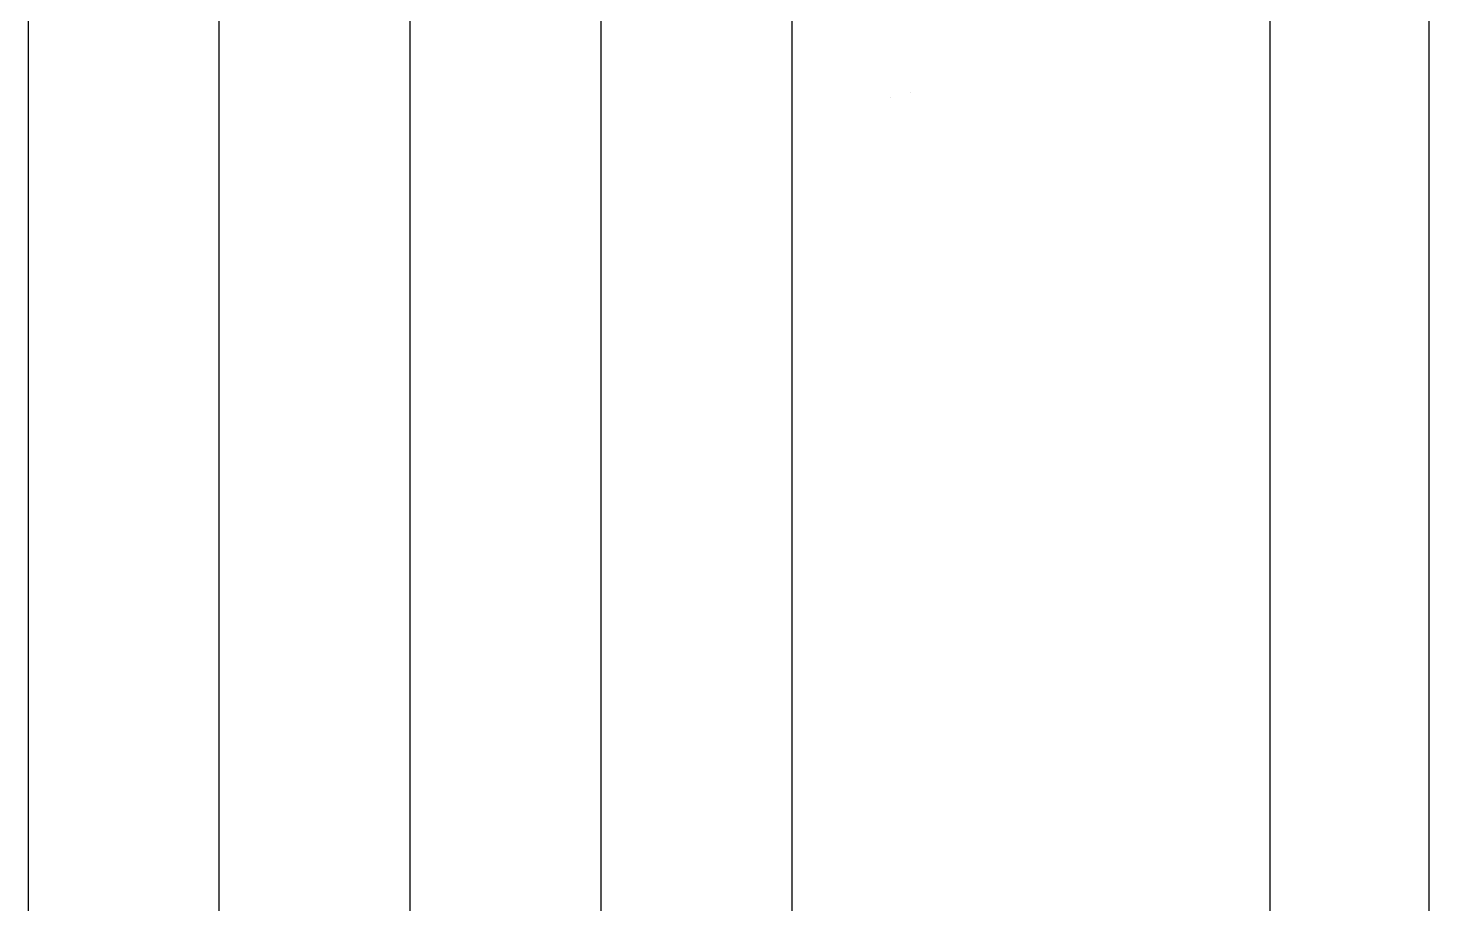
# Model space of a CAD drawing. Extents: x 17.6 to 52.5, y 0.1 to 49.5.
# Drawn here: x 47.35 to 52.51, y 18.14 to 21.37 of the extents above; entities that cross this region are included whole.
import ezdxf

# ---------------------------------------------------------------- set-up
doc = ezdxf.new("R2010")
doc.units = 0
doc.layers.get('0').update_dxf_attribs({"linetype": 'CONTINUOUS'})

msp = doc.modelspace()

# ---------------------------------------------------------------- linework, layer by layer
at = {"color": 7}
for points in [[(52.5138, 49.4517), (52.5138, 0.1435)], [(51.9268, 48.8647), (51.9268, 0.7305)], [(47.3482, 24.2106), (47.3482, 0.7305)], [(48.0526, 11.766), (48.0526, 24.2106)], [(48.757, 8.9485), (48.757, 24.2106)], [(49.4614, 11.766), (49.4614, 24.2106)], [(50.1658, 0.7305), (50.1658, 24.2106)]]:
    msp.add_lwpolyline(points, dxfattribs=at)
at = {"color": 7, "const_width": 0.0000000783}
for points in [[(50.4707, 21.3408), (50.4255, 21.3364), (50.3874, 21.3233), (50.3563, 21.3015), (50.3333, 21.2728), (50.3195, 21.2391), (50.3149, 21.2002), (50.3171, 21.174), (50.3236, 21.1496), (50.3344, 21.127), (50.349, 21.1069), (50.3671, 21.0903), (50.3885, 21.0772), (50.4127, 21.0677), (50.439, 21.062), (50.4673, 21.0601), (50.496, 21.0621), (50.5226, 21.0681), (50.5472, 21.0781), (50.5688, 21.0918), (50.5866, 21.1088), (50.6005, 21.1292), (50.6106, 21.1518), (50.6166, 21.1755), (50.6187, 21.2004), (50.6164, 21.2271), (50.6098, 21.2518), (50.5986, 21.2745), (50.5837, 21.2945), (50.5654, 21.311), (50.544, 21.324), (50.5204, 21.3333), (50.496, 21.3389), (50.4707, 21.3408)], [(50.4713, 21.3007), (50.5042, 21.2976), (50.532, 21.2881), (50.5549, 21.2722), (50.5718, 21.2516), (50.582, 21.2277), (50.5854, 21.2006), (50.582, 21.1731), (50.5717, 21.1491), (50.5546, 21.1285), (50.5312, 21.1127), (50.502, 21.1033), (50.4671, 21.1001), (50.4442, 21.1015), (50.4234, 21.1055), (50.4045, 21.1122), (50.388, 21.1216), (50.3742, 21.1334), (50.3631, 21.1477), (50.3549, 21.1639), (50.35, 21.1813), (50.3484, 21.2), (50.3515, 21.2263), (50.361, 21.2499), (50.3767, 21.271), (50.3998, 21.2875), (50.4313, 21.2974), (50.4713, 21.3007)], [(50.6136, 21.0104), (50.3201, 21.0104), (50.3201, 20.9706), (50.5506, 20.8164), (50.3201, 20.8164), (50.3201, 20.7792), (50.6136, 20.7792), (50.6136, 20.819), (50.383, 20.9732), (50.6136, 20.9732), (50.6136, 21.0104)]]:
    msp.add_lwpolyline(points, dxfattribs=at)
at = {"color": 5, "const_width": 0.0000000783}
for points in [[(47.8765, 20.5925), (47.5243, 20.4707), (47.5243, 20.4255), (47.8765, 20.2958), (47.8765, 20.3436), (47.7698, 20.3806), (47.7698, 20.5131), (47.8765, 20.5479), (47.8765, 20.5925)], [(49.2853, 20.5925), (48.9331, 20.4707), (48.9331, 20.4255), (49.2853, 20.2958), (49.2853, 20.3436), (49.1786, 20.3806), (49.1786, 20.5131), (49.2853, 20.5479), (49.2853, 20.5925)], [(47.7318, 20.3935), (47.6343, 20.4266), (47.6064, 20.4358), (47.5821, 20.4433), (47.5613, 20.4491), (47.5838, 20.4537), (47.6062, 20.4594), (47.6285, 20.4662), (47.7318, 20.501), (47.7318, 20.3935)], [(49.1406, 20.3935), (49.0431, 20.4266), (49.0152, 20.4358), (48.9909, 20.4433), (48.9701, 20.4491), (48.9926, 20.4537), (49.015, 20.4594), (49.0373, 20.4662), (49.1406, 20.501), (49.1406, 20.3935)], [(47.8765, 20.2551), (47.5243, 20.2551), (47.5243, 20.2132), (47.8765, 20.2132), (47.8765, 20.2551)], [(49.2853, 20.2616), (48.9331, 20.2616), (48.9331, 20.1211), (48.9341, 20.0951), (48.9373, 20.0736), (48.9426, 20.0567), (48.9505, 20.0429), (48.9617, 20.0312), (48.9761, 20.0214), (48.9927, 20.0141), (49.0103, 20.0097), (49.0292, 20.0082), (49.0528, 20.0106), (49.0739, 20.0179), (49.0924, 20.0301), (49.1074, 20.0473), (49.1183, 20.0697), (49.125, 20.0975), (49.1309, 20.0873), (49.1368, 20.0789), (49.1426, 20.0722), (49.1561, 20.0602), (49.1717, 20.0486), (49.1894, 20.0374), (49.2853, 19.9823), (49.2853, 20.035), (49.212, 20.077), (49.1925, 20.0885), (49.1763, 20.0986), (49.1635, 20.1072), (49.1534, 20.1149), (49.1455, 20.122), (49.1399, 20.1285), (49.1359, 20.1349), (49.1328, 20.1412), (49.1306, 20.1477), (49.1296, 20.1534), (49.1291, 20.1612), (49.1289, 20.171), (49.1289, 20.2197), (49.2853, 20.2197), (49.2853, 20.2616)], [(49.0885, 20.1295), (49.0878, 20.1117), (49.0856, 20.0968), (49.0819, 20.0845), (49.0766, 20.0746), (49.0696, 20.0664), (49.0608, 20.0599), (49.0508, 20.0552), (49.0403, 20.0524), (49.0292, 20.0515), (49.0135, 20.0533), (48.9998, 20.0587), (48.9881, 20.0678), (48.9791, 20.0808), (48.9738, 20.098), (48.972, 20.1194), (48.972, 20.2197), (49.0885, 20.2197), (49.0885, 20.1295)], [(47.7633, 20.1535), (47.7595, 20.114), (47.776, 20.1112), (47.7905, 20.1069), (47.8028, 20.1009), (47.8134, 20.0928), (47.8225, 20.0821), (47.8302, 20.069), (47.836, 20.054), (47.8395, 20.0377), (47.8407, 20.0203), (47.8398, 20.005), (47.8371, 19.9908), (47.8327, 19.9779), (47.8268, 19.9667), (47.8196, 19.9576), (47.811, 19.9506), (47.8015, 19.9456), (47.7915, 19.9426), (47.7808, 19.9416), (47.7703, 19.9426), (47.7606, 19.9455), (47.7519, 19.9503), (47.7441, 19.9573), (47.7372, 19.9668), (47.7311, 19.9788), (47.7268, 19.9908), (47.721, 20.0096), (47.7139, 20.0352), (47.7063, 20.0615), (47.699, 20.0819), (47.692, 20.0964), (47.6824, 20.1103), (47.6715, 20.1216), (47.6592, 20.1303), (47.6456, 20.1365), (47.631, 20.1402), (47.6153, 20.1414), (47.5979, 20.1399), (47.5813, 20.1354), (47.5655, 20.1278), (47.5513, 20.1173), (47.5395, 20.1041), (47.5303, 20.088), (47.5236, 20.0699), (47.5196, 20.0505), (47.5183, 20.0298), (47.5197, 20.0073), (47.5239, 19.9865), (47.5309, 19.9677), (47.5406, 19.9511), (47.553, 19.9373), (47.568, 19.9263), (47.585, 19.9181), (47.6035, 19.9129), (47.6235, 19.9107), (47.6268, 19.9509), (47.6064, 19.9548), (47.5896, 19.9621), (47.5764, 19.9729), (47.5669, 19.9873), (47.5612, 20.0057), (47.5593, 20.0281), (47.5611, 20.0512), (47.5662, 20.0697), (47.5748, 20.0836), (47.5859, 20.0932), (47.5983, 20.099), (47.6122, 20.101), (47.6241, 20.0996), (47.6345, 20.0955), (47.6434, 20.0887), (47.6517, 20.0762), (47.66, 20.0552), (47.6685, 20.0254), (47.6767, 19.9949), (47.6842, 19.9715), (47.691, 19.9552), (47.7013, 19.9384), (47.7133, 19.9248), (47.7269, 19.9144), (47.7421, 19.9071), (47.7588, 19.9027), (47.777, 19.9012), (47.7954, 19.9028), (47.813, 19.9076), (47.83, 19.9157), (47.8453, 19.9267), (47.8582, 19.9406), (47.8687, 19.9573), (47.8763, 19.9761), (47.8809, 19.9965), (47.8825, 20.0184), (47.8809, 20.0455), (47.8763, 20.0696), (47.8685, 20.0905), (47.8577, 20.1085), (47.8437, 20.1237), (47.8266, 20.1361), (47.8071, 20.1454), (47.786, 20.1512), (47.7633, 20.1535)], [(49.2853, 19.9416), (48.9331, 19.9416), (48.9331, 19.7124), (48.9746, 19.7124), (48.9746, 19.8997), (49.0825, 19.8997), (49.0825, 19.7243), (49.1238, 19.7243), (49.1238, 19.8997), (49.2437, 19.8997), (49.2437, 19.7051), (49.2853, 19.7051), (49.2853, 19.9416)], [(47.8765, 19.8368), (47.5243, 19.8368), (47.5243, 19.7948), (47.8765, 19.7948), (47.8765, 19.8368)], [(49.2853, 19.6476), (48.9331, 19.6476), (48.9331, 19.6045), (49.2096, 19.438), (48.9331, 19.438), (48.9331, 19.3978), (49.2853, 19.3978), (49.2853, 19.4409), (49.0085, 19.6073), (49.2853, 19.6073), (49.2853, 19.6476)], [(47.7835, 19.6134), (47.7777, 19.5745), (47.7999, 19.569), (47.8176, 19.5614), (47.8307, 19.5517), (47.8397, 19.5401), (47.8451, 19.5271), (47.8469, 19.5124), (47.8446, 19.4951), (47.8375, 19.4796), (47.8258, 19.466), (47.8106, 19.4555), (47.7931, 19.4492), (47.7734, 19.4471), (47.7547, 19.4491), (47.7383, 19.4549), (47.7243, 19.4646), (47.7135, 19.4774), (47.7071, 19.4922), (47.7049, 19.5092), (47.7055, 19.5171), (47.7071, 19.5263), (47.7097, 19.5366), (47.6718, 19.5323), (47.672, 19.5299), (47.6722, 19.5278), (47.6723, 19.526), (47.6707, 19.51), (47.6658, 19.4951), (47.6578, 19.4813), (47.6465, 19.4702), (47.6317, 19.4636), (47.6134, 19.4614), (47.5984, 19.463), (47.5853, 19.4678), (47.574, 19.4759), (47.5653, 19.4865), (47.5601, 19.4989), (47.5584, 19.5133), (47.5601, 19.5276), (47.5654, 19.5402), (47.5742, 19.5511), (47.5866, 19.56), (47.6024, 19.5665), (47.6218, 19.5706), (47.6141, 19.6095), (47.5873, 19.6027), (47.5648, 19.5919), (47.5467, 19.5771), (47.5334, 19.5588), (47.5255, 19.5379), (47.5228, 19.5142), (47.5242, 19.4973), (47.5283, 19.4814), (47.5352, 19.4664), (47.5444, 19.4529), (47.5557, 19.4418), (47.569, 19.433), (47.5835, 19.4265), (47.5986, 19.4227), (47.6144, 19.4214), (47.6291, 19.4226), (47.643, 19.4263), (47.6559, 19.4324), (47.6676, 19.4409), (47.6775, 19.4518), (47.6857, 19.4651), (47.6922, 19.4477), (47.7022, 19.4332), (47.7156, 19.4214), (47.732, 19.4127), (47.751, 19.4076), (47.7724, 19.4058), (47.8016, 19.4092), (47.8277, 19.4193), (47.8506, 19.4361), (47.8685, 19.4581), (47.8791, 19.4836), (47.8827, 19.5126), (47.8796, 19.5389), (47.8704, 19.562), (47.8551, 19.5819), (47.8348, 19.5977), (47.811, 19.6082), (47.7835, 19.6134)], [(51.2127, 19.4072), (51.2089, 19.3676), (51.2254, 19.3649), (51.2399, 19.3605), (51.2522, 19.3545), (51.2628, 19.3464), (51.2719, 19.3358), (51.2796, 19.3226), (51.2854, 19.3076), (51.2889, 19.2914), (51.2901, 19.274), (51.2892, 19.2586), (51.2865, 19.2445), (51.2821, 19.2316), (51.2762, 19.2204), (51.269, 19.2113), (51.2604, 19.2042), (51.2509, 19.1992), (51.2409, 19.1963), (51.2302, 19.1953), (51.2197, 19.1962), (51.21, 19.1991), (51.2013, 19.2039), (51.1935, 19.2109), (51.1866, 19.2204), (51.1805, 19.2325), (51.1761, 19.2444), (51.1704, 19.2632), (51.1633, 19.2889), (51.1557, 19.3151), (51.1484, 19.3355), (51.1414, 19.3501), (51.1318, 19.3639), (51.1209, 19.3752), (51.1086, 19.3839), (51.095, 19.3901), (51.0804, 19.3938), (51.0647, 19.3951), (51.0473, 19.3935), (51.0307, 19.389), (51.0149, 19.3814), (51.0006, 19.371), (50.9889, 19.3577), (50.9797, 19.3416), (50.973, 19.3236), (50.969, 19.3042), (50.9677, 19.2835), (50.9691, 19.2609), (50.9733, 19.2402), (50.9803, 19.2213), (50.99, 19.2048), (51.0024, 19.1909), (51.0174, 19.1799), (51.0344, 19.1717), (51.0529, 19.1666), (51.0729, 19.1643), (51.0762, 19.2046), (51.0558, 19.2084), (51.039, 19.2158), (51.0258, 19.2265), (51.0163, 19.241), (51.0106, 19.2594), (51.0087, 19.2818), (51.0105, 19.3048), (51.0156, 19.3233), (51.0242, 19.3372), (51.0353, 19.3469), (51.0477, 19.3527), (51.0616, 19.3546), (51.0735, 19.3532), (51.0839, 19.3491), (51.0928, 19.3423), (51.1011, 19.3299), (51.1094, 19.3088), (51.1179, 19.279), (51.1261, 19.2485), (51.1336, 19.2251), (51.1404, 19.2089), (51.1507, 19.192), (51.1627, 19.1784), (51.1763, 19.168), (51.1915, 19.1607), (51.2082, 19.1563), (51.2264, 19.1548), (51.2448, 19.1564), (51.2624, 19.1613), (51.2794, 19.1693), (51.2947, 19.1804), (51.3076, 19.1943), (51.3181, 19.2109), (51.3257, 19.2298), (51.3303, 19.2501), (51.3319, 19.272), (51.3303, 19.2992), (51.3257, 19.3232), (51.3179, 19.3441), (51.3071, 19.3621), (51.2931, 19.3773), (51.276, 19.3898), (51.2565, 19.399), (51.2354, 19.4048), (51.2127, 19.4072)], [(47.7028, 19.3673), (47.6638, 19.3661), (47.6303, 19.3622), (47.6022, 19.3558), (47.5788, 19.3468), (47.5592, 19.3353), (47.5435, 19.3214), (47.532, 19.3049), (47.5251, 19.2857), (47.5228, 19.264), (47.5241, 19.2477), (47.5279, 19.2328), (47.5342, 19.2192), (47.543, 19.2071), (47.5539, 19.1965), (47.5671, 19.1874), (47.5825, 19.1797), (47.6, 19.1731), (47.6195, 19.1678), (47.6425, 19.1638), (47.6702, 19.1614), (47.7028, 19.1606), (47.7414, 19.1619), (47.7748, 19.1657), (47.8028, 19.1721), (47.8263, 19.181), (47.8459, 19.1924), (47.8617, 19.2064), (47.8732, 19.2229), (47.8802, 19.2421), (47.8825, 19.264), (47.8784, 19.2924), (47.8662, 19.3164), (47.846, 19.336), (47.8105, 19.3534), (47.7628, 19.3639), (47.7028, 19.3673)], [(47.7028, 19.3273), (47.7541, 19.3253), (47.7926, 19.3192), (47.8182, 19.3091), (47.8342, 19.2959), (47.8437, 19.2809), (47.8469, 19.264), (47.8437, 19.2471), (47.8341, 19.232), (47.8181, 19.2189), (47.7925, 19.2088), (47.754, 19.2027), (47.7028, 19.2006), (47.6513, 19.2027), (47.6128, 19.2088), (47.5872, 19.2189), (47.5713, 19.2321), (47.5618, 19.2473), (47.5586, 19.2644), (47.5614, 19.2811), (47.5698, 19.2954), (47.5838, 19.3072), (47.6114, 19.3184), (47.651, 19.3251), (47.7028, 19.3273)], [(49.2853, 19.3621), (48.9331, 19.2404), (48.9331, 19.1952), (49.2853, 19.0655), (49.2853, 19.1133), (49.1786, 19.1503), (49.1786, 19.2828), (49.2853, 19.3176), (49.2853, 19.3621)], [(49.1406, 19.1632), (49.0431, 19.1963), (49.0152, 19.2055), (48.9909, 19.213), (48.9701, 19.2188), (48.9926, 19.2234), (49.015, 19.2291), (49.0373, 19.2359), (49.1406, 19.2707), (49.1406, 19.1632)], [(47.8765, 18.9963), (47.7921, 18.9963), (47.7921, 19.1338), (47.7525, 19.1338), (47.5243, 18.9892), (47.5243, 18.9574), (47.7525, 18.9574), (47.7525, 18.9146), (47.7921, 18.9146), (47.7921, 18.9574), (47.8765, 18.9574), (47.8765, 18.9963)], [(47.5937, 18.9963), (47.7525, 19.0955), (47.7525, 18.9963), (47.5937, 18.9963)], [(51.1543, 19.1103), (51.1001, 19.1056), (51.0543, 19.0915), (51.017, 19.0679), (50.9895, 19.0369), (50.9729, 19.0004), (50.9674, 18.9585), (50.97, 18.9302), (50.9778, 18.9038), (50.9907, 18.8794), (51.0083, 18.8577), (51.03, 18.8398), (51.0557, 18.8256), (51.0847, 18.8154), (51.1162, 18.8092), (51.1502, 18.8071), (51.1847, 18.8093), (51.2167, 18.8158), (51.2461, 18.8266), (51.272, 18.8414), (51.2933, 18.8598), (51.3101, 18.8817), (51.3222, 18.9061), (51.3295, 18.9318), (51.3319, 18.9587), (51.3292, 18.9875), (51.3212, 19.0142), (51.3078, 19.0387), (51.2899, 19.0603), (51.268, 19.0781), (51.2423, 19.0921), (51.214, 19.1022), (51.1847, 19.1083), (51.1543, 19.1103)], [(51.155, 19.067), (51.1945, 19.0636), (51.2279, 19.0533), (51.2554, 19.0362), (51.2757, 19.0139), (51.2879, 18.9882), (51.292, 18.9589), (51.2879, 18.9292), (51.2755, 18.9032), (51.255, 18.881), (51.2269, 18.864), (51.1919, 18.8538), (51.15, 18.8504), (51.1225, 18.8518), (51.0975, 18.8562), (51.0749, 18.8635), (51.0551, 18.8735), (51.0386, 18.8863), (51.0252, 18.9017), (51.0154, 18.9192), (51.0095, 18.9381), (51.0075, 18.9583), (51.0113, 18.9866), (51.0226, 19.0121), (51.0415, 19.0349), (51.0693, 19.0528), (51.1071, 19.0635), (51.155, 19.067)], [(49.2853, 19.032), (48.9331, 19.032), (48.9331, 18.9228), (48.9336, 18.9001), (48.9353, 18.8813), (48.9381, 18.8664), (48.944, 18.8491), (48.9524, 18.8336), (48.9633, 18.8199), (48.9805, 18.8045), (49.0006, 18.792), (49.0235, 18.7823), (49.0491, 18.7754), (49.077, 18.7713), (49.1072, 18.7699), (49.133, 18.7709), (49.1567, 18.7737), (49.1784, 18.7783), (49.1978, 18.7845), (49.2149, 18.7917), (49.2297, 18.8), (49.2422, 18.809), (49.2529, 18.8187), (49.2616, 18.8288), (49.2687, 18.84), (49.2746, 18.8526), (49.2793, 18.8667), (49.2826, 18.8822), (49.2846, 18.8992), (49.2853, 18.9176), (49.2853, 19.032)], [(49.2437, 18.9224), (49.243, 18.903), (49.2408, 18.8866), (49.2372, 18.8732), (49.2323, 18.8621), (49.2262, 18.8526), (49.219, 18.8447), (49.2066, 18.8355), (49.1918, 18.8278), (49.1744, 18.8215), (49.1544, 18.8169), (49.1318, 18.8141), (49.1065, 18.8132), (49.0725, 18.815), (49.0442, 18.8204), (49.0216, 18.8295), (49.004, 18.8411), (48.9907, 18.8544), (48.9818, 18.8692), (48.9778, 18.8827), (48.9754, 18.9008), (48.9746, 18.9234), (48.9746, 18.99), (49.2437, 18.99), (49.2437, 18.9224)], [(51.3259, 18.7531), (50.9737, 18.7531), (50.9737, 18.6335), (50.974, 18.6141), (50.9752, 18.5981), (50.977, 18.5853), (50.9808, 18.5706), (50.9863, 18.5575), (50.9935, 18.5462), (51.0027, 18.5363), (51.014, 18.5279), (51.0275, 18.5208), (51.0425, 18.5154), (51.0585, 18.5122), (51.0755, 18.5111), (51.1039, 18.514), (51.1293, 18.5226), (51.1516, 18.5369), (51.1688, 18.5586), (51.1792, 18.5896), (51.1827, 18.6298), (51.1827, 18.7111), (51.3259, 18.7111), (51.3259, 18.7531)], [(49.1137, 18.7249), (49.0595, 18.7202), (49.0137, 18.7061), (48.9764, 18.6826), (48.9489, 18.6516), (48.9323, 18.6151), (48.9268, 18.5732), (48.9294, 18.5449), (48.9372, 18.5185), (48.9501, 18.494), (48.9677, 18.4724), (48.9894, 18.4545), (49.0151, 18.4403), (49.0441, 18.43), (49.0757, 18.4239), (49.1097, 18.4218), (49.1441, 18.424), (49.1761, 18.4304), (49.2055, 18.4413), (49.2314, 18.456), (49.2528, 18.4744), (49.2695, 18.4964), (49.2816, 18.5208), (49.2889, 18.5465), (49.2913, 18.5734), (49.2886, 18.6022), (49.2806, 18.6288), (49.2673, 18.6534), (49.2493, 18.675), (49.2274, 18.6928), (49.2017, 18.7068), (49.1734, 18.7169), (49.1441, 18.7229), (49.1137, 18.7249)], [(51.1411, 18.6292), (51.1392, 18.6047), (51.1336, 18.5855), (51.1243, 18.5715), (51.1116, 18.562), (51.0958, 18.5563), (51.077, 18.5544), (51.0629, 18.5555), (51.0503, 18.5588), (51.0391, 18.5644), (51.0298, 18.5718), (51.0229, 18.5807), (51.0183, 18.5909), (51.0166, 18.6), (51.0156, 18.613), (51.0152, 18.6301), (51.0152, 18.7111), (51.1411, 18.7111), (51.1411, 18.6292)], [(49.1145, 18.6817), (49.1539, 18.6783), (49.1873, 18.668), (49.2148, 18.6509), (49.2351, 18.6286), (49.2473, 18.6028), (49.2514, 18.5736), (49.2473, 18.5439), (49.235, 18.5179), (49.2144, 18.4956), (49.1863, 18.4786), (49.1513, 18.4684), (49.1094, 18.465), (49.082, 18.4665), (49.0569, 18.4709), (49.0343, 18.4781), (49.0146, 18.4882), (48.998, 18.5009), (48.9846, 18.5164), (48.9748, 18.5339), (48.9689, 18.5527), (48.9669, 18.5729), (48.9707, 18.6013), (48.9821, 18.6268), (49.0009, 18.6496), (49.0287, 18.6674), (49.0665, 18.6781), (49.1145, 18.6817)], [(51.1543, 18.4705), (51.1001, 18.4658), (51.0543, 18.4517), (51.017, 18.4281), (50.9895, 18.3971), (50.9729, 18.3606), (50.9674, 18.3187), (50.97, 18.2904), (50.9778, 18.264), (50.9907, 18.2396), (51.0083, 18.2179), (51.03, 18.2), (51.0557, 18.1858), (51.0847, 18.1756), (51.1162, 18.1694), (51.1502, 18.1673), (51.1847, 18.1695), (51.2167, 18.176), (51.2461, 18.1868), (51.272, 18.2016), (51.2933, 18.22), (51.3101, 18.2419), (51.3222, 18.2663), (51.3295, 18.292), (51.3319, 18.3189), (51.3292, 18.3477), (51.3212, 18.3744), (51.3078, 18.3989), (51.2899, 18.4205), (51.268, 18.4383), (51.2423, 18.4523), (51.214, 18.4624), (51.1847, 18.4685), (51.1543, 18.4705)], [(51.155, 18.4272), (51.1945, 18.4238), (51.2279, 18.4135), (51.2554, 18.3964), (51.2757, 18.3741), (51.2879, 18.3484), (51.292, 18.3191), (51.2879, 18.2894), (51.2755, 18.2634), (51.255, 18.2412), (51.2269, 18.2242), (51.1919, 18.214), (51.15, 18.2106), (51.1225, 18.212), (51.0975, 18.2164), (51.0749, 18.2237), (51.0551, 18.2337), (51.0386, 18.2465), (51.0252, 18.2619), (51.0154, 18.2794), (51.0095, 18.2983), (51.0075, 18.3185), (51.0113, 18.3468), (51.0226, 18.3723), (51.0415, 18.3951), (51.0693, 18.413), (51.1071, 18.4237), (51.155, 18.4272)]]:
    msp.add_lwpolyline(points, dxfattribs=at)

doc.saveas('drawing.dxf')
